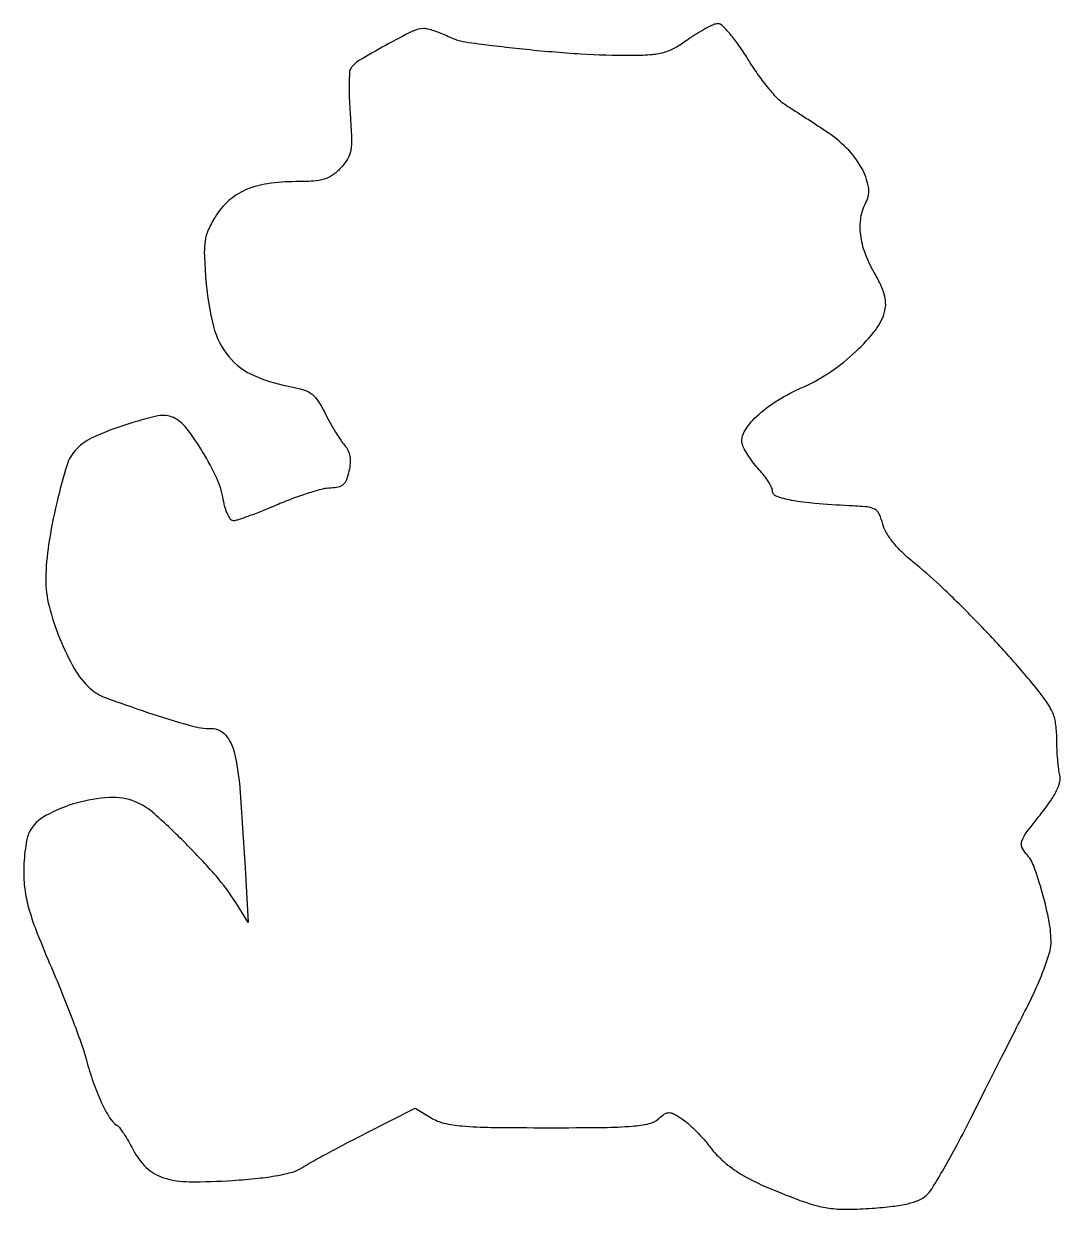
# Model space of a CAD drawing. Extents: x 0 to 190, y 0 to 217.
import ezdxf

# ---------------------------------------------------------------- set-up
doc = ezdxf.new("R2010")
doc.units = 0

msp = doc.modelspace()

# ---------------------------------------------------------------- linework, layer by layer
msp.add_lwpolyline([(121.5, 213.951269, -0.028821), (119.100248, 212.422597, -0.059924), (117.050914, 211.580542, -0.050837), (114.652432, 211.172355, -0.015867), (111, 211.043539, -0.016846), (101.964698, 211.316169, -0.010242), (91.315453, 212.216427, -0.007113), (81.350077, 213.408409, -0.082114), (77.596362, 214.557793, 0.018479), (76.373487, 215.109835, 0.01791), (75.100488, 215.576352, 0.018149), (73.952696, 215.905364, 0.060792), (73.177219, 216, 0.116994), (71.183452, 215.527007, 0.008722), (66.202579, 212.912967, 0.008736), (61.316583, 210.126981, 0.116641), (59.83953, 208.700667, 0.1309), (59.603888, 207.965846, 0.00942), (59.536704, 205.810373, 0.012707), (59.570848, 203.202569, 0.009245), (59.736102, 200.306315, -0.008546), (59.992285, 195.924154, -0.054741), (59.841297, 193.70946, -0.093583), (59.238655, 192.127931, -0.050919), (57.972258, 190.47047, -0.050212), (56.495905, 189.185326, -0.08082), (55.000694, 188.454486, -0.058055), (53.017408, 188.098981, -0.015348), (49.793567, 188, 0.035961), (44.626203, 187.627875, 0.067459), (40.606629, 186.478577, 0.079414), (37.480393, 184.467235, 0.071879), (35.011645, 181.518842, 0.035116), (33.774463, 179.161871, 0.067718), (33.190744, 177.116063, 0.045887), (33.057755, 174.510683, 0.009063), (33.333073, 169.836711, 0.044036), (34.719845, 161.507259, 0.109113), (37.508166, 156.022936, 0.119763), (42.159506, 152.525842, 0.059162), (49.290311, 150.412617, -0.038971), (51.360858, 149.888716, -0.08977), (52.761715, 149.114694, -0.079576), (53.901591, 147.836173, -0.025909), (55.156822, 145.631147, 0.010746), (56.060136, 143.926109, 0.009994), (57.057212, 142.219191, 0.010028), (58.004236, 140.737527, 0.032964), (58.710718, 139.817162, -0.070993), (59.322401, 138.881156, -0.067453), (59.661202, 137.795082, -0.05897), (59.724256, 136.531934, -0.037086), (59.514751, 135.067162, -0.035745), (59.049228, 133.493753, -0.116798), (58.447808, 132.598741, -0.132747), (57.557679, 132.132341, -0.052186), (56.170545, 131.972945, 0.060192), (54.710331, 131.781491, 0.012761), (52.236696, 131.080535, 0.013183), (49.393607, 130.113002, 0.012183), (46.528845, 128.972945, -0.005708), (43.771839, 127.834199, -0.007744), (41.255626, 126.873303, -0.005439), (39.135231, 126.126996, -0.082071), (38.366743, 126, -0.237362), (37.864333, 126.252746, -0.048254), (37.334269, 127.132695, -0.041335), (36.8607, 128.379058, -0.028288), (36.524331, 129.855984, 0.06608), (35.310063, 133.790615, 0.028997), (32.74161, 138.614286, 0.02706), (29.772948, 142.94086, 0.1207), (27.387478, 144.85058, 0.165444), (24.524789, 145.157856, 0.023044), (18.688746, 143.561099, 0.026359), (12.933579, 141.356308, 0.091968), (9.668857, 139.113302, 0.12261), (7.922512, 136.209158, 0.016323), (6.035354, 129.248414, 0.020053), (4.5636, 121.677684, 0.035548), (4.050406, 115.343217, 0.065431), (4.651292, 110.397411, 0.033106), (6.615624, 104.425192, 0.033), (9.293033, 98.881548, 0.080863), (12.122463, 95.363125, 0.094801), (14.924529, 93.671648, 0.008601), (22.66975, 90.959195, 0.009894), (30.458538, 88.550924, 0.070136), (34.366745, 88, -0.218833), (36.907076, 86.832266, -0.118742), (38.503811, 83.709574, -0.040126), (39.525911, 77.21453, -0.004651), (40.506976, 62.5), (41.080325, 52.5), (38.790163, 56.166395, 0.039568), (35.184714, 61.034945, 0.016739), (29.638995, 66.987864, 0.014593), (23.944661, 72.379895, 0.083486), (20.436191, 74.591108, 0.114201), (15.707731, 75.394812, 0.054759), (9.603974, 74.356721, 0.055185), (4.031499, 72.078306, 0.146283), (1.029644, 69.055391, 0.071207), (0.631197, 67.961201, 0.017486), (0.302458, 66.069732, 0.017552), (0.075689, 63.854528, 0.01673), (0, 61.593103, 0.037675), (0.253574, 58.232612, 0.033515), (1.010315, 54.810551, 0.023207), (2.47602, 50.545951, 0.007199), (5.06629, 44.277362, -0.005482), (7.104828, 39.391601, -0.005442), (9.040776, 34.450654, -0.005346), (10.640168, 30.094208, -0.021067), (11.482091, 27.363163, 0.020108), (12.714614, 23.337684, 0.024603), (14.1981, 19.69272, 0.024863), (15.721295, 16.805357, 0.121104), (17.007178, 15.495564, -0.092445), (17.515215, 15.033595, -0.014827), (18.296363, 13.936717, -0.015962), (19.146626, 12.572249, -0.013401), (19.961583, 11.075304, 0.081748), (22.42508, 7.730944, 0.118223), (25.565363, 5.859513, 0.074436), (30.279991, 5.130176, 0.017582), (38.263992, 5.372, 0.009586), (42.854075, 5.761303, 0.018883), (46.478121, 6.277715, 0.022851), (49.218007, 6.904802, 0.077491), (50.883445, 7.659286, -0.018008), (52.363534, 8.554619, -0.00292), (55.310968, 10.173153, -0.003218), (58.805727, 12.036774, -0.002826), (62.478432, 13.938629), (71.597066, 18.595404), (74.548533, 16.802966, 0.079765), (76.905399, 15.843576, 0.035883), (80.215187, 15.324206, 0.017997), (85.543213, 15.06867, 0.002912), (95.921259, 15.005265, 0.002797), (106.102703, 15.059301, 0.01734), (111.323478, 15.297408, 0.033071), (114.440339, 15.75691, 0.131519), (116.145636, 16.631799, -0.033428), (117.264059, 17.515569, -0.150387), (118.050271, 17.761674, -0.126175), (118.915136, 17.544339, -0.020708), (120.407792, 16.652374, -0.036345), (121.542467, 15.784949, -0.015086), (122.948041, 14.460934, -0.014833), (124.374863, 12.945941, -0.018544), (125.602331, 11.454725, 0.05161), (128.102891, 8.795895, 0.04343), (131.237133, 6.529195, 0.032479), (135.501647, 4.339361, 0.012858), (141.614248, 1.87137, 0.021971), (144.918603, 0.797978, 0.038449), (147.740498, 0.245625, 0.033497), (150.867523, 0.090816, 0.012734), (155.232725, 0.278498, 0.011947), (159.005816, 0.627854, 0.028917), (161.762219, 1.112477, 0.039569), (163.766913, 1.756743, 0.086594), (165.12643, 2.614417, 0.071339), (166.201777, 3.909943, 0.006552), (168.346199, 7.509756, 0.008356), (170.7866, 11.898967, 0.006454), (173.304188, 16.760676, -0.000541), (175.984393, 22.089824, -0.000418), (178.91621, 27.891512, -0.000423), (181.662672, 33.303778, -0.001016), (183.708441, 37.306649, 0.014009), (185.322519, 40.678254, 0.015368), (186.692861, 44.033559, 0.014925), (187.68626, 46.96093, 0.071201), (187.958441, 48.70121, 0.049494), (187.616602, 52.669748, 0.021572), (186.420023, 57.827392, 0.019516), (184.866452, 62.675143, 0.096903), (183.396413, 65.114463, -0.090506), (182.646006, 66.324667, -0.182275), (182.630584, 67.431425, -0.074351), (183.434066, 68.919523, -0.007228), (185.944289, 72.167499, 0.015282), (187.816129, 74.67181, 0.037318), (188.992773, 76.649516, 0.052574), (189.582164, 78.229504, 0.129326), (189.575736, 79.458599, -0.035008), (189.362934, 80.550561, -0.009818), (189.184399, 82.280401, -0.009851), (189.059168, 84.24968, -0.010225), (189.013655, 86.198084, 0.03579), (188.8057, 88.985903, 0.072109), (188.176767, 91.093688, 0.052904), (186.841897, 93.322341, 0.012179), (184.118167, 96.762285, 0.011566), (178.95182, 102.686067, 0.009591), (173.190281, 108.753801, 0.009855), (167.536707, 114.262129, 0.018791), (162.74667, 118.421973, -0.023424), (160.704777, 120.228676, -0.031266), (159.041302, 122.061192, -0.035521), (157.832705, 123.814372, -0.070203), (157.187621, 125.373191, 0.043507), (156.540157, 127.208482, 0.163933), (155.719244, 128.087751, 0.101343), (154.300413, 128.515377, 0.01152), (150.940951, 128.743158, -0.009435), (144.757474, 129.136525, -0.02675), (140.476762, 129.721828, -0.034459), (137.6851, 130.459288, -0.321331), (137, 131.41525, 0.113251), (136.84743, 132.080203, 0.026), (136.288425, 133.096025, 0.025584), (135.504866, 134.226207, 0.022513), (134.577616, 135.32175, -0.021143), (133.605277, 136.464208, -0.018517), (132.686713, 137.735171, -0.018917), (131.942875, 138.945796, -0.051495), (131.542144, 139.867217, -0.213403), (131.810824, 142.231253, -0.069496), (134.050706, 145.044378, -0.052987), (137.813416, 147.926942, -0.0329), (142.747476, 150.508649, 0.04578), (147.642197, 153.232355, 0.038663), (152.264709, 156.944249, 0.04029), (155.879161, 160.931447, 0.102851), (157.570508, 164.424902, 0.075903), (157.704812, 165.843562, 0.054346), (157.441528, 167.417805, 0.042681), (156.757612, 169.236956, 0.021297), (155.604394, 171.412077, -0.044078), (153.953387, 174.900977, -0.059202), (153.137654, 178.29861, -0.06684), (153.188324, 181.44206, -0.085658), (154.098514, 184.184074, 0.169083), (154.551058, 187.053951, 0.084289), (153.285205, 190.556766, 0.068163), (150.548449, 194.148772, 0.051954), (146.698654, 197.260622, -0.000151), (144.597904, 198.62582, -0.000134), (142.410554, 200.049069, -0.000134), (140.44094, 201.332149, -0.00041), (139.105318, 202.204295, -0.062709), (137.84351, 203.276949, -0.01594), (136.090312, 205.320311, -0.015997), (134.222646, 207.801479, -0.015576), (132.5, 210.418742, 0.015894), (130.858518, 212.909241, 0.022625), (129.234375, 215.002907, 0.019771), (127.792149, 216.568036, 0.207302), (127, 216.882494, 0.09758), (126.181665, 216.694796, 0.017414), (124.765625, 216.002307, 0.018232), (123.141414, 215.059102, 0.015561)], format="xyb", close=True)

doc.saveas('drawing.dxf')
